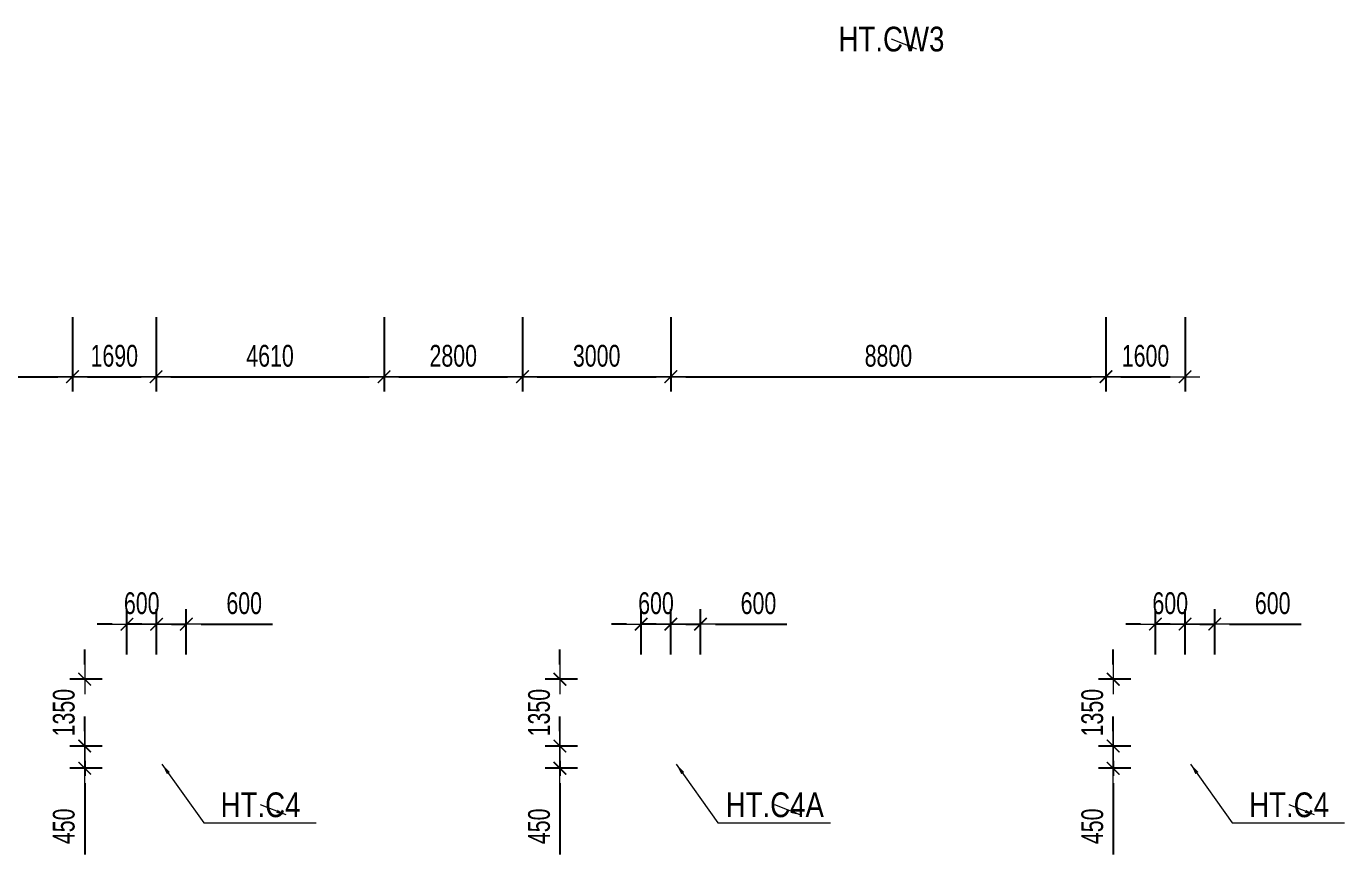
# Model space of a CAD drawing. Header units: millimetres. Extents: x -259680 to 286077, y -1281 to 94455.
# Drawn here: x 158517 to 185176, y 6705 to 23445 of the extents above; entities that cross this region are included whole.
import ezdxf
from ezdxf.enums import TextEntityAlignment as Align

# ---------------------------------------------------------------- set-up
doc = ezdxf.new("R2010")
doc.units = ezdxf.units.MM
doc.layers.get('0').update_dxf_attribs({"lineweight": 20})
doc.layers.get('Defpoints').update_dxf_attribs({"color": 151, "lineweight": 9})
for name, color, linetype, lineweight in [('$1$NDC_S_ANNO', 7, 'Continuous', 20), ('$1$NDC_S_BEAM NAME', 7, 'Continuous', 9), ('$1$NDC_S_DIM', 1, 'Continuous', 15), ('$1$NDC_S_VN TEXT', 7, 'Continuous', 20), ('NDC_S_DIM', 1, 'Continuous', 15)]:
    doc.layers.add(name, color=color, linetype=linetype, lineweight=lineweight)
doc.styles.add('$1$NDC_DIM', font='', dxfattribs={"width": 0.75})
doc.styles.add('$2$ARIAL', font='arial.ttf', dxfattribs={"width": 0.8})
doc.styles.add('NDC_DIM', font='', dxfattribs={"width": 0.75})
doc.styles.get('$1$NDC_DIM').set_extended_font_data('Dotum')
doc.styles.get('NDC_DIM').set_extended_font_data('Dotum')
doc.dimstyles.new('$0$NDC_dim_150', dxfattribs={"dimscale": 150, "dimtxt": 2.2, "dimasz": 1.5, "dimexe": 1.5, "dimexo": 2.5, "dimgap": 1, "dimtad": 1, "dimdec": 0, "dimzin": 0, "dimdsep": 46, "dimtxsty": '$1$NDC_DIM', "dimblk": '$1$DIMMARK', "dimcen": 0.09, "dimdle": 1.2, "dimclrd": 1, "dimclre": 1, "dimclrt": 3, "dimadec": 0, "dimazin": 0, "dimtfac": 1, "dimtdec": 0, "dimtix": 1, "dimtofl": 0, "dimtmove": 0, "dimatfit": 3, "dimfxl": 6, "dimfxlon": 1, "dimtolj": 1, "dimtzin": 0, "dimarcsym": 0})
doc.dimstyles.new('$1$NDC_dim_iso', dxfattribs={"dimtxt": 2.2, "dimasz": 1, "dimexe": 1.5, "dimexo": 2.5, "dimgap": 1, "dimtad": 1, "dimdec": 0, "dimzin": 0, "dimdsep": 46, "dimtxsty": '$1$NDC_DIM', "dimblk": '$1$DIMMARK', "dimcen": 0.09, "dimdle": 1.2, "dimclrd": 1, "dimclre": 1, "dimclrt": 3, "dimadec": 0, "dimazin": 0, "dimtfac": 1, "dimtdec": 0, "dimtix": 1, "dimtofl": 0, "dimtmove": 0, "dimatfit": 3, "dimfxl": 6, "dimfxlon": 1, "dimtolj": 1, "dimtzin": 0, "dimarcsym": 0})
doc.dimstyles.new('NDC_dim_200', dxfattribs={"dimscale": 200, "dimtxt": 2.2, "dimasz": 1.5, "dimexe": 1.5, "dimexo": 2.5, "dimgap": 1, "dimtad": 1, "dimdec": 0, "dimzin": 0, "dimdsep": 46, "dimtxsty": 'NDC_DIM', "dimblk": 'DIMMARK', "dimcen": 0.09, "dimdle": 1.2, "dimclrd": 1, "dimclre": 1, "dimclrt": 3, "dimadec": 0, "dimazin": 0, "dimtfac": 1, "dimtdec": 0, "dimtix": 1, "dimtofl": 0, "dimtmove": 0, "dimatfit": 3, "dimfxl": 6, "dimfxlon": 1, "dimtolj": 1, "dimtzin": 0, "dimarcsym": 0})

# ---------------------------------------------------------------- blocks, each defined once
blk = doc.blocks.new('$1$DIMMARK')
at = {"layer": '$1$NDC_S_DIM', "color": 1}
blk.add_line((-1.5, 0), (1, 0), dxfattribs=at)
at = {"layer": '$1$NDC_S_DIM', "color": 2, "const_width": 0.1}
blk.add_lwpolyline([(-0.42, -0.42), (0.42, 0.42)], dxfattribs=at)
blk = doc.blocks.new('DIMMARK')
at = {"layer": 'NDC_S_DIM', "color": 1}
blk.add_line((-1.5, 0), (1, 0), dxfattribs=at)
at = {"layer": 'NDC_S_DIM', "color": 2, "const_width": 0.1}
blk.add_lwpolyline([(-0.424, -0.424), (0.424, 0.424)], dxfattribs=at)
blk = doc.blocks.new('*D949')
at = {"layer": 'Defpoints', "color": 0, "ltscale": 100, "transparency": 16777216}
for p in [(160550, 10250), (159696, 8900), (160550, 8900)]:
    blk.add_point(p, dxfattribs=at)
at = {"layer": 'NDC_S_DIM', "color": 1, "lineweight": -2, "ltscale": 100, "transparency": 16777216}
for p, q in [((159696, 10550), (159696, 10850)), ((160050, 10250), (159396, 10250)), ((160050, 8900), (159396, 8900)), ((159696, 8600), (159696, 8300))]:
    blk.add_line(p, q, dxfattribs=at)
at = {"layer": 'NDC_S_DIM', "color": 1, "lineweight": -2, "ltscale": 100, "transparency": 16777216, "xscale": 300, "yscale": 300, "zscale": 300}
for p, rotation in [((159696, 10250), 270), ((159696, 8900), 90)]:
    blk.add_blockref('DIMMARK', p, dxfattribs=dict(at, rotation=rotation))
at = {"layer": 'NDC_S_DIM', "color": 3, "ltscale": 100, "transparency": 16777216, "insert": (159275, 9575), "char_height": 440, "attachment_point": 5, "rotation": 90, "style": 'NDC_DIM'}
blk.add_mtext('\\A1;1350', dxfattribs=at)
blk = doc.blocks.new('*D950')
at = {"layer": 'Defpoints', "color": 0, "ltscale": 100, "transparency": 16777216}
for p in [(160550, 8900), (159696, 8450), (160550, 8450)]:
    blk.add_point(p, dxfattribs=at)
at = {"layer": 'NDC_S_DIM', "color": 1, "lineweight": -2, "ltscale": 100, "transparency": 16777216}
for p, q in [((159696, 9200), (159696, 9500)), ((160050, 8900), (159396, 8900)), ((160050, 8450), (159396, 8450)), ((159696, 8150), (159696, 6705))]:
    blk.add_line(p, q, dxfattribs=at)
at = {"layer": 'NDC_S_DIM', "color": 1, "lineweight": -2, "ltscale": 100, "transparency": 16777216, "xscale": 300, "yscale": 300, "zscale": 300}
for p, rotation in [((159696, 8900), 270), ((159696, 8450), 90)]:
    blk.add_blockref('DIMMARK', p, dxfattribs=dict(at, rotation=rotation))
at = {"layer": 'NDC_S_DIM', "color": 3, "ltscale": 100, "transparency": 16777216, "insert": (159275, 7277), "char_height": 440, "attachment_point": 5, "rotation": 90, "style": 'NDC_DIM'}
blk.add_mtext('\\A1;450', dxfattribs=at)
blk = doc.blocks.new('*D947')
at = {"layer": 'Defpoints', "color": 0, "ltscale": 100, "transparency": 16777216}
for p in [(161150, 11363), (160550, 10250), (161150, 10250)]:
    blk.add_point(p, dxfattribs=at)
at = {"layer": 'NDC_S_DIM', "color": 1, "lineweight": -2, "ltscale": 100, "transparency": 16777216}
for p, q in [((160550, 10750), (160550, 11663)), ((161150, 10750), (161150, 11663)), ((160250, 11363), (159950, 11363)), ((161450, 11363), (161750, 11363))]:
    blk.add_line(p, q, dxfattribs=at)
at = {"layer": 'NDC_S_DIM', "color": 1, "lineweight": -2, "ltscale": 100, "transparency": 16777216, "xscale": 300, "yscale": 300, "zscale": 300}
blk.add_blockref('DIMMARK', (160550, 11363), dxfattribs=at)
at = {"layer": 'NDC_S_DIM', "color": 1, "lineweight": -2, "ltscale": 100, "transparency": 16777216, "xscale": 300, "yscale": 300, "zscale": 300, "rotation": 180}
blk.add_blockref('DIMMARK', (161150, 11363), dxfattribs=at)
at = {"layer": 'NDC_S_DIM', "color": 3, "ltscale": 100, "transparency": 16777216, "insert": (160850, 11784), "char_height": 440, "attachment_point": 5, "style": 'NDC_DIM'}
blk.add_mtext('\\A1;600', dxfattribs=at)
blk = doc.blocks.new('*D948')
at = {"layer": 'Defpoints', "color": 0, "ltscale": 100, "transparency": 16777216}
for p in [(161750, 11363), (161150, 10250), (161750, 10250)]:
    blk.add_point(p, dxfattribs=at)
at = {"layer": 'NDC_S_DIM', "color": 1, "lineweight": -2, "ltscale": 100, "transparency": 16777216}
for p, q in [((161150, 10750), (161150, 11663)), ((161750, 10750), (161750, 11663)), ((160850, 11363), (160550, 11363)), ((162050, 11363), (163494, 11363))]:
    blk.add_line(p, q, dxfattribs=at)
at = {"layer": 'NDC_S_DIM', "color": 1, "lineweight": -2, "ltscale": 100, "transparency": 16777216, "xscale": 300, "yscale": 300, "zscale": 300}
blk.add_blockref('DIMMARK', (161150, 11363), dxfattribs=at)
at = {"layer": 'NDC_S_DIM', "color": 1, "lineweight": -2, "ltscale": 100, "transparency": 16777216, "xscale": 300, "yscale": 300, "zscale": 300, "rotation": 180}
blk.add_blockref('DIMMARK', (161750, 11363), dxfattribs=at)
at = {"layer": 'NDC_S_DIM', "color": 3, "ltscale": 100, "transparency": 16777216, "insert": (162922, 11784), "char_height": 440, "attachment_point": 5, "style": 'NDC_DIM'}
blk.add_mtext('\\A1;600', dxfattribs=at)
blk = doc.blocks.new('*D953')
at = {"layer": 'Defpoints', "color": 0, "ltscale": 100, "transparency": 16777216}
for p in [(170161, 10250), (169307, 8900), (170161, 8900)]:
    blk.add_point(p, dxfattribs=at)
at = {"layer": 'NDC_S_DIM', "color": 1, "lineweight": -2, "ltscale": 100, "transparency": 16777216}
for p, q in [((169307, 10550), (169307, 10850)), ((169661, 10250), (169007, 10250)), ((169661, 8900), (169007, 8900)), ((169307, 8600), (169307, 8300))]:
    blk.add_line(p, q, dxfattribs=at)
at = {"layer": 'NDC_S_DIM', "color": 1, "lineweight": -2, "ltscale": 100, "transparency": 16777216, "xscale": 300, "yscale": 300, "zscale": 300}
for p, rotation in [((169307, 10250), 270), ((169307, 8900), 90)]:
    blk.add_blockref('DIMMARK', p, dxfattribs=dict(at, rotation=rotation))
at = {"layer": 'NDC_S_DIM', "color": 3, "ltscale": 100, "transparency": 16777216, "insert": (168887, 9575), "char_height": 440, "attachment_point": 5, "rotation": 90, "style": 'NDC_DIM'}
blk.add_mtext('\\A1;1350', dxfattribs=at)
blk = doc.blocks.new('*D954')
at = {"layer": 'Defpoints', "color": 0, "ltscale": 100, "transparency": 16777216}
for p in [(170161, 8900), (169307, 8450), (170161, 8450)]:
    blk.add_point(p, dxfattribs=at)
at = {"layer": 'NDC_S_DIM', "color": 1, "lineweight": -2, "ltscale": 100, "transparency": 16777216}
for p, q in [((169307, 9200), (169307, 9500)), ((169661, 8900), (169007, 8900)), ((169661, 8450), (169007, 8450)), ((169307, 8150), (169307, 6705))]:
    blk.add_line(p, q, dxfattribs=at)
at = {"layer": 'NDC_S_DIM', "color": 1, "lineweight": -2, "ltscale": 100, "transparency": 16777216, "xscale": 300, "yscale": 300, "zscale": 300}
for p, rotation in [((169307, 8900), 270), ((169307, 8450), 90)]:
    blk.add_blockref('DIMMARK', p, dxfattribs=dict(at, rotation=rotation))
at = {"layer": 'NDC_S_DIM', "color": 3, "ltscale": 100, "transparency": 16777216, "insert": (168887, 7277), "char_height": 440, "attachment_point": 5, "rotation": 90, "style": 'NDC_DIM'}
blk.add_mtext('\\A1;450', dxfattribs=at)
blk = doc.blocks.new('*D951')
at = {"layer": 'Defpoints', "color": 0, "ltscale": 100, "transparency": 16777216}
for p in [(171550, 11363), (170950, 10250), (171550, 10250)]:
    blk.add_point(p, dxfattribs=at)
at = {"layer": 'NDC_S_DIM', "color": 1, "lineweight": -2, "ltscale": 100, "transparency": 16777216}
for p, q in [((170950, 10750), (170950, 11663)), ((171550, 10750), (171550, 11663)), ((170650, 11363), (170350, 11363)), ((171850, 11363), (172150, 11363))]:
    blk.add_line(p, q, dxfattribs=at)
at = {"layer": 'NDC_S_DIM', "color": 1, "lineweight": -2, "ltscale": 100, "transparency": 16777216, "xscale": 300, "yscale": 300, "zscale": 300}
blk.add_blockref('DIMMARK', (170950, 11363), dxfattribs=at)
at = {"layer": 'NDC_S_DIM', "color": 1, "lineweight": -2, "ltscale": 100, "transparency": 16777216, "xscale": 300, "yscale": 300, "zscale": 300, "rotation": 180}
blk.add_blockref('DIMMARK', (171550, 11363), dxfattribs=at)
at = {"layer": 'NDC_S_DIM', "color": 3, "ltscale": 100, "transparency": 16777216, "insert": (171250, 11784), "char_height": 440, "attachment_point": 5, "style": 'NDC_DIM'}
blk.add_mtext('\\A1;600', dxfattribs=at)
blk = doc.blocks.new('*D952')
at = {"layer": 'Defpoints', "color": 0, "ltscale": 100, "transparency": 16777216}
for p in [(172150, 11363), (171550, 10250), (172150, 10250)]:
    blk.add_point(p, dxfattribs=at)
at = {"layer": 'NDC_S_DIM', "color": 1, "lineweight": -2, "ltscale": 100, "transparency": 16777216}
for p, q in [((171550, 10750), (171550, 11663)), ((172150, 10750), (172150, 11663)), ((171250, 11363), (170950, 11363)), ((172450, 11363), (173894, 11363))]:
    blk.add_line(p, q, dxfattribs=at)
at = {"layer": 'NDC_S_DIM', "color": 1, "lineweight": -2, "ltscale": 100, "transparency": 16777216, "xscale": 300, "yscale": 300, "zscale": 300}
blk.add_blockref('DIMMARK', (171550, 11363), dxfattribs=at)
at = {"layer": 'NDC_S_DIM', "color": 1, "lineweight": -2, "ltscale": 100, "transparency": 16777216, "xscale": 300, "yscale": 300, "zscale": 300, "rotation": 180}
blk.add_blockref('DIMMARK', (172150, 11363), dxfattribs=at)
at = {"layer": 'NDC_S_DIM', "color": 3, "ltscale": 100, "transparency": 16777216, "insert": (173322, 11784), "char_height": 440, "attachment_point": 5, "style": 'NDC_DIM'}
blk.add_mtext('\\A1;600', dxfattribs=at)
blk = doc.blocks.new('*D957')
at = {"layer": 'Defpoints', "color": 0, "ltscale": 100, "transparency": 16777216}
for p in [(181350, 10250), (180496, 8900), (181350, 8900)]:
    blk.add_point(p, dxfattribs=at)
at = {"layer": 'NDC_S_DIM', "color": 1, "lineweight": -2, "ltscale": 100, "transparency": 16777216}
for p, q in [((180496, 10550), (180496, 10850)), ((180850, 10250), (180196, 10250)), ((180850, 8900), (180196, 8900)), ((180496, 8600), (180496, 8300))]:
    blk.add_line(p, q, dxfattribs=at)
at = {"layer": 'NDC_S_DIM', "color": 1, "lineweight": -2, "ltscale": 100, "transparency": 16777216, "xscale": 300, "yscale": 300, "zscale": 300}
for p, rotation in [((180496, 10250), 270), ((180496, 8900), 90)]:
    blk.add_blockref('DIMMARK', p, dxfattribs=dict(at, rotation=rotation))
at = {"layer": 'NDC_S_DIM', "color": 3, "ltscale": 100, "transparency": 16777216, "insert": (180075, 9575), "char_height": 440, "attachment_point": 5, "rotation": 90, "style": 'NDC_DIM'}
blk.add_mtext('\\A1;1350', dxfattribs=at)
blk = doc.blocks.new('*D958')
at = {"layer": 'Defpoints', "color": 0, "ltscale": 100, "transparency": 16777216}
for p in [(181350, 8900), (180496, 8450), (181350, 8450)]:
    blk.add_point(p, dxfattribs=at)
at = {"layer": 'NDC_S_DIM', "color": 1, "lineweight": -2, "ltscale": 100, "transparency": 16777216}
for p, q in [((180496, 9200), (180496, 9500)), ((180850, 8900), (180196, 8900)), ((180850, 8450), (180196, 8450)), ((180496, 8150), (180496, 6705))]:
    blk.add_line(p, q, dxfattribs=at)
at = {"layer": 'NDC_S_DIM', "color": 1, "lineweight": -2, "ltscale": 100, "transparency": 16777216, "xscale": 300, "yscale": 300, "zscale": 300}
for p, rotation in [((180496, 8900), 270), ((180496, 8450), 90)]:
    blk.add_blockref('DIMMARK', p, dxfattribs=dict(at, rotation=rotation))
at = {"layer": 'NDC_S_DIM', "color": 3, "ltscale": 100, "transparency": 16777216, "insert": (180075, 7277), "char_height": 440, "attachment_point": 5, "rotation": 90, "style": 'NDC_DIM'}
blk.add_mtext('\\A1;450', dxfattribs=at)
blk = doc.blocks.new('*D955')
at = {"layer": 'Defpoints', "color": 0, "ltscale": 100, "transparency": 16777216}
for p in [(181950, 11363), (181350, 10250), (181950, 10250)]:
    blk.add_point(p, dxfattribs=at)
at = {"layer": 'NDC_S_DIM', "color": 1, "lineweight": -2, "ltscale": 100, "transparency": 16777216}
for p, q in [((181350, 10750), (181350, 11663)), ((181950, 10750), (181950, 11663)), ((181050, 11363), (180750, 11363)), ((182250, 11363), (182550, 11363))]:
    blk.add_line(p, q, dxfattribs=at)
at = {"layer": 'NDC_S_DIM', "color": 1, "lineweight": -2, "ltscale": 100, "transparency": 16777216, "xscale": 300, "yscale": 300, "zscale": 300}
blk.add_blockref('DIMMARK', (181350, 11363), dxfattribs=at)
at = {"layer": 'NDC_S_DIM', "color": 1, "lineweight": -2, "ltscale": 100, "transparency": 16777216, "xscale": 300, "yscale": 300, "zscale": 300, "rotation": 180}
blk.add_blockref('DIMMARK', (181950, 11363), dxfattribs=at)
at = {"layer": 'NDC_S_DIM', "color": 3, "ltscale": 100, "transparency": 16777216, "insert": (181650, 11784), "char_height": 440, "attachment_point": 5, "style": 'NDC_DIM'}
blk.add_mtext('\\A1;600', dxfattribs=at)
blk = doc.blocks.new('*D956')
at = {"layer": 'Defpoints', "color": 0, "ltscale": 100, "transparency": 16777216}
for p in [(182550, 11363), (181950, 10250), (182550, 10250)]:
    blk.add_point(p, dxfattribs=at)
at = {"layer": 'NDC_S_DIM', "color": 1, "lineweight": -2, "ltscale": 100, "transparency": 16777216}
for p, q in [((181950, 10750), (181950, 11663)), ((182550, 10750), (182550, 11663)), ((181650, 11363), (181350, 11363)), ((182850, 11363), (184294, 11363))]:
    blk.add_line(p, q, dxfattribs=at)
at = {"layer": 'NDC_S_DIM', "color": 1, "lineweight": -2, "ltscale": 100, "transparency": 16777216, "xscale": 300, "yscale": 300, "zscale": 300}
blk.add_blockref('DIMMARK', (181950, 11363), dxfattribs=at)
at = {"layer": 'NDC_S_DIM', "color": 1, "lineweight": -2, "ltscale": 100, "transparency": 16777216, "xscale": 300, "yscale": 300, "zscale": 300, "rotation": 180}
blk.add_blockref('DIMMARK', (182550, 11363), dxfattribs=at)
at = {"layer": 'NDC_S_DIM', "color": 3, "ltscale": 100, "transparency": 16777216, "insert": (183722, 11784), "char_height": 440, "attachment_point": 5, "style": 'NDC_DIM'}
blk.add_mtext('\\A1;600', dxfattribs=at)
blk = doc.blocks.new('*D1002')
at = {"layer": 'Defpoints', "color": 0, "ltscale": 100, "transparency": 16777216}
for p in [(156250, 19100), (159450, 19090), (159450, 16365)]:
    blk.add_point(p, dxfattribs=at)
at = {"layer": 'NDC_S_DIM', "color": 1, "lineweight": -2, "ltscale": 100, "transparency": 16777216}
for p, q in [((156250, 17565), (156250, 16065)), ((159450, 17565), (159450, 16065)), ((156550, 16365), (159150, 16365))]:
    blk.add_line(p, q, dxfattribs=at)
at = {"layer": 'NDC_S_DIM', "color": 1, "lineweight": -2, "ltscale": 100, "transparency": 16777216, "xscale": 300, "yscale": 300, "zscale": 300, "rotation": 180}
blk.add_blockref('DIMMARK', (156250, 16365), dxfattribs=at)
at = {"layer": 'NDC_S_DIM', "color": 1, "lineweight": -2, "ltscale": 100, "transparency": 16777216, "xscale": 300, "yscale": 300, "zscale": 300}
blk.add_blockref('DIMMARK', (159450, 16365), dxfattribs=at)
at = {"layer": 'NDC_S_DIM', "color": 3, "ltscale": 100, "transparency": 16777216, "insert": (157850, 16785), "char_height": 440, "attachment_point": 5, "style": 'NDC_DIM'}
blk.add_mtext('\\A1;3200', dxfattribs=at)
blk = doc.blocks.new('*D1003')
at = {"layer": 'Defpoints', "color": 0, "ltscale": 100, "transparency": 16777216}
for p in [(159450, 19090), (161140, 19090), (161140, 16365)]:
    blk.add_point(p, dxfattribs=at)
at = {"layer": 'NDC_S_DIM', "color": 1, "lineweight": -2, "ltscale": 100, "transparency": 16777216}
for p, q in [((159450, 17565), (159450, 16065)), ((161140, 17565), (161140, 16065)), ((159750, 16365), (160840, 16365))]:
    blk.add_line(p, q, dxfattribs=at)
at = {"layer": 'NDC_S_DIM', "color": 1, "lineweight": -2, "ltscale": 100, "transparency": 16777216, "xscale": 300, "yscale": 300, "zscale": 300, "rotation": 180}
blk.add_blockref('DIMMARK', (159450, 16365), dxfattribs=at)
at = {"layer": 'NDC_S_DIM', "color": 1, "lineweight": -2, "ltscale": 100, "transparency": 16777216, "xscale": 300, "yscale": 300, "zscale": 300}
blk.add_blockref('DIMMARK', (161140, 16365), dxfattribs=at)
at = {"layer": 'NDC_S_DIM', "color": 3, "ltscale": 100, "transparency": 16777216, "insert": (160295, 16785), "char_height": 440, "attachment_point": 5, "style": 'NDC_DIM'}
blk.add_mtext('\\A1;1690', dxfattribs=at)
blk = doc.blocks.new('*D1004')
at = {"layer": 'Defpoints', "color": 0, "ltscale": 100, "transparency": 16777216}
for p in [(161140, 19090), (165750, 19090), (165750, 16365)]:
    blk.add_point(p, dxfattribs=at)
at = {"layer": 'NDC_S_DIM', "color": 1, "lineweight": -2, "ltscale": 100, "transparency": 16777216}
for p, q in [((161140, 17565), (161140, 16065)), ((165750, 17565), (165750, 16065)), ((161440, 16365), (165450, 16365))]:
    blk.add_line(p, q, dxfattribs=at)
at = {"layer": 'NDC_S_DIM', "color": 1, "lineweight": -2, "ltscale": 100, "transparency": 16777216, "xscale": 300, "yscale": 300, "zscale": 300, "rotation": 180}
blk.add_blockref('DIMMARK', (161140, 16365), dxfattribs=at)
at = {"layer": 'NDC_S_DIM', "color": 1, "lineweight": -2, "ltscale": 100, "transparency": 16777216, "xscale": 300, "yscale": 300, "zscale": 300}
blk.add_blockref('DIMMARK', (165750, 16365), dxfattribs=at)
at = {"layer": 'NDC_S_DIM', "color": 3, "ltscale": 100, "transparency": 16777216, "insert": (163445, 16785), "char_height": 440, "attachment_point": 5, "style": 'NDC_DIM'}
blk.add_mtext('\\A1;4610', dxfattribs=at)
blk = doc.blocks.new('*D1005')
at = {"layer": 'Defpoints', "color": 0, "ltscale": 100, "transparency": 16777216}
for p in [(165750, 19090), (168550, 19090), (168550, 16365)]:
    blk.add_point(p, dxfattribs=at)
at = {"layer": 'NDC_S_DIM', "color": 1, "lineweight": -2, "ltscale": 100, "transparency": 16777216}
for p, q in [((165750, 17565), (165750, 16065)), ((168550, 17565), (168550, 16065)), ((166050, 16365), (168250, 16365))]:
    blk.add_line(p, q, dxfattribs=at)
at = {"layer": 'NDC_S_DIM', "color": 1, "lineweight": -2, "ltscale": 100, "transparency": 16777216, "xscale": 300, "yscale": 300, "zscale": 300, "rotation": 180}
blk.add_blockref('DIMMARK', (165750, 16365), dxfattribs=at)
at = {"layer": 'NDC_S_DIM', "color": 1, "lineweight": -2, "ltscale": 100, "transparency": 16777216, "xscale": 300, "yscale": 300, "zscale": 300}
blk.add_blockref('DIMMARK', (168550, 16365), dxfattribs=at)
at = {"layer": 'NDC_S_DIM', "color": 3, "ltscale": 100, "transparency": 16777216, "insert": (167150, 16785), "char_height": 440, "attachment_point": 5, "style": 'NDC_DIM'}
blk.add_mtext('\\A1;2800', dxfattribs=at)
blk = doc.blocks.new('*D1006')
at = {"layer": 'Defpoints', "color": 0, "ltscale": 100, "transparency": 16777216}
for p in [(168550, 19090), (171550, 19090), (171550, 16365)]:
    blk.add_point(p, dxfattribs=at)
at = {"layer": 'NDC_S_DIM', "color": 1, "lineweight": -2, "ltscale": 100, "transparency": 16777216}
for p, q in [((168550, 17565), (168550, 16065)), ((171550, 17565), (171550, 16065)), ((168850, 16365), (171250, 16365))]:
    blk.add_line(p, q, dxfattribs=at)
at = {"layer": 'NDC_S_DIM', "color": 1, "lineweight": -2, "ltscale": 100, "transparency": 16777216, "xscale": 300, "yscale": 300, "zscale": 300, "rotation": 180}
blk.add_blockref('DIMMARK', (168550, 16365), dxfattribs=at)
at = {"layer": 'NDC_S_DIM', "color": 1, "lineweight": -2, "ltscale": 100, "transparency": 16777216, "xscale": 300, "yscale": 300, "zscale": 300}
blk.add_blockref('DIMMARK', (171550, 16365), dxfattribs=at)
at = {"layer": 'NDC_S_DIM', "color": 3, "ltscale": 100, "transparency": 16777216, "insert": (170050, 16785), "char_height": 440, "attachment_point": 5, "style": 'NDC_DIM'}
blk.add_mtext('\\A1;3000', dxfattribs=at)
blk = doc.blocks.new('*D1007')
at = {"layer": 'Defpoints', "color": 0, "ltscale": 100, "transparency": 16777216}
for p in [(171550, 19090), (180350, 19090), (180350, 16365)]:
    blk.add_point(p, dxfattribs=at)
at = {"layer": 'NDC_S_DIM', "color": 1, "lineweight": -2, "ltscale": 100, "transparency": 16777216}
for p, q in [((171550, 17565), (171550, 16065)), ((180350, 17565), (180350, 16065)), ((171850, 16365), (180050, 16365))]:
    blk.add_line(p, q, dxfattribs=at)
at = {"layer": 'NDC_S_DIM', "color": 1, "lineweight": -2, "ltscale": 100, "transparency": 16777216, "xscale": 300, "yscale": 300, "zscale": 300, "rotation": 180}
blk.add_blockref('DIMMARK', (171550, 16365), dxfattribs=at)
at = {"layer": 'NDC_S_DIM', "color": 1, "lineweight": -2, "ltscale": 100, "transparency": 16777216, "xscale": 300, "yscale": 300, "zscale": 300}
blk.add_blockref('DIMMARK', (180350, 16365), dxfattribs=at)
at = {"layer": 'NDC_S_DIM', "color": 3, "ltscale": 100, "transparency": 16777216, "insert": (175950, 16785), "char_height": 440, "attachment_point": 5, "style": 'NDC_DIM'}
blk.add_mtext('\\A1;8800', dxfattribs=at)
blk = doc.blocks.new('*D1008')
at = {"layer": 'Defpoints', "color": 0, "ltscale": 100, "transparency": 16777216}
for p in [(180350, 19090), (181950, 19090), (181950, 16365)]:
    blk.add_point(p, dxfattribs=at)
at = {"layer": 'NDC_S_DIM', "color": 1, "lineweight": -2, "ltscale": 100, "transparency": 16777216}
for p, q in [((180350, 17565), (180350, 16065)), ((181950, 17565), (181950, 16065)), ((180650, 16365), (181650, 16365))]:
    blk.add_line(p, q, dxfattribs=at)
at = {"layer": 'NDC_S_DIM', "color": 1, "lineweight": -2, "ltscale": 100, "transparency": 16777216, "xscale": 300, "yscale": 300, "zscale": 300, "rotation": 180}
blk.add_blockref('DIMMARK', (180350, 16365), dxfattribs=at)
at = {"layer": 'NDC_S_DIM', "color": 1, "lineweight": -2, "ltscale": 100, "transparency": 16777216, "xscale": 300, "yscale": 300, "zscale": 300}
blk.add_blockref('DIMMARK', (181950, 16365), dxfattribs=at)
at = {"layer": 'NDC_S_DIM', "color": 3, "ltscale": 100, "transparency": 16777216, "insert": (181150, 16785), "char_height": 440, "attachment_point": 5, "style": 'NDC_DIM'}
blk.add_mtext('\\A1;1600', dxfattribs=at)
blk = doc.blocks.new('*U220')
at = {"layer": '$1$NDC_S_ANNO', "ltscale": 0.8, "style": '$2$ARIAL', "width": 0.8}
blk.add_attdef('TEN', text='', height=2.5, dxfattribs=at).set_placement((-2.58, 1.03), align=Align.MIDDLE_CENTER)
at = {"layer": '$1$NDC_S_ANNO', "ltscale": 0.8, "style": '$2$ARIAL', "width": 0.8, "flags": 1}
blk.add_attdef('CHU_THICH', text='', height=2.5, dxfattribs=at).set_placement((0, 0), align=Align.MIDDLE_CENTER)
at = {"layer": 'Defpoints'}
blk.add_leader([(0, 0), (-2.58, 1.03)], dimstyle='$1$NDC_dim_iso', override={"dimgap": 0.625, "dimtad": 0}, dxfattribs=at)
blk = doc.blocks.new('$0$co t check')
at = {"layer": '$1$NDC_S_BEAM NAME', "xscale": 200, "yscale": 200, "zscale": 200}
blk.add_blockref('*U220', (174487, 22983), dxfattribs=at).add_auto_attribs({'TEN': 'HT.CW3'})
at = {"layer": '$1$NDC_S_VN TEXT', "xscale": 200, "yscale": 200, "zscale": 200}
for p, values in [((161728, 7506), {'TEN': 'HT.C4'}), ((172128, 7506), {'TEN': 'HT.C4A'}), ((182528, 7506), {'TEN': 'HT.C4'})]:
    blk.add_blockref('*U220', p, dxfattribs=at).add_auto_attribs(values)
for points in [[(159219, 8536), (160062, 7347), (162336, 7347)], [(169619, 8536), (170462, 7347), (172736, 7347)], [(180019, 8536), (180862, 7347), (183136, 7347)]]:
    blk.add_leader(points, dimstyle='$0$NDC_dim_150', override={"dimgap": 1, "dimtad": 0})

msp = doc.modelspace()

# ---------------------------------------------------------------- block references
at = {"layer": '$1$NDC_S_DIM'}
msp.add_blockref('$0$co t check', (2040.6, 0), dxfattribs=at)

# ---------------------------------------------------------------- dimensions: what is measured, and where the dimension line sits
at = {"layer": 'NDC_S_DIM', "ltscale": 100}
for base, p1, p2, picture, middle in [((159450, 16364.7), (156250, 19100), (159450, 19090), '*D1002', (157850, 16785)), ((161140, 16364.7), (159450, 19090), (161140, 19090), '*D1003', (160295, 16785)), ((165750, 16364.7), (161140, 19090), (165750, 19090), '*D1004', (163445, 16785)), ((168550, 16364.7), (165750, 19090), (168550, 19090), '*D1005', (167150, 16785)), ((171550, 16364.7), (168550, 19090), (171550, 19090), '*D1006', (170050, 16785)), ((180350, 16364.7), (171550, 19090), (180350, 19090), '*D1007', (175950, 16785)), ((181950, 16364.7), (180350, 19090), (181950, 19090), '*D1008', (181150, 16785))]:
    dim = msp.add_linear_dim(base=base, p1=p1, p2=p2, dimstyle='NDC_dim_200', override={"dimtmove": 1}, dxfattribs=at)
    dim.commit()
    dim.dimension.update_dxf_attribs({"geometry": picture, "text_midpoint": middle})
for base, p1, p2, picture, middle in [((161150, 11363.3), (160550, 10250), (161150, 10250), '*D947', (160850, 11783.6)), ((171550, 11363.3), (170950, 10250), (171550, 10250), '*D951', (171250, 11783.6)), ((181950, 11363.3), (181350, 10250), (181950, 10250), '*D955', (181650, 11783.6))]:
    dim = msp.add_linear_dim(base=base, p1=p1, p2=p2, dimstyle='NDC_dim_200', dxfattribs=at)
    dim.commit()
    dim.dimension.update_dxf_attribs({"geometry": picture, "text_midpoint": middle})
for base, p1, p2, picture, middle in [((161750, 11363.3), (161150, 10250), (161750, 10250), '*D948', (162922.1, 11363.3)), ((172150, 11363.3), (171550, 10250), (172150, 10250), '*D952', (173322.1, 11363.3)), ((182550, 11363.3), (181950, 10250), (182550, 10250), '*D956', (183722.1, 11363.3))]:
    dim = msp.add_linear_dim(base=base, p1=p1, p2=p2, dimstyle='NDC_dim_200', dxfattribs=at)
    dim.commit()
    dim.dimension.update_dxf_attribs({"geometry": picture, "text_midpoint": middle, "dimtype": 160})
for base, p1, p2, picture, middle in [((159695.6, 8900), (160550, 10250), (160550, 8900), '*D949', (159275.3, 9575)), ((169306.8, 8900), (170161.2, 10250), (170161.2, 8900), '*D953', (168886.5, 9575)), ((180495.6, 8900), (181350, 10250), (181350, 8900), '*D957', (180075.3, 9575))]:
    dim = msp.add_linear_dim(base=base, p1=p1, p2=p2, angle=90, dimstyle='NDC_dim_200', dxfattribs=at)
    dim.commit()
    dim.dimension.update_dxf_attribs({"geometry": picture, "text_midpoint": middle})
for base, p1, p2, picture, middle in [((159695.6, 8450), (160550, 8900), (160550, 8450), '*D950', (159695.6, 7277.5)), ((169306.8, 8450), (170161.2, 8900), (170161.2, 8450), '*D954', (169306.8, 7277.5)), ((180495.6, 8450), (181350, 8900), (181350, 8450), '*D958', (180495.6, 7277.5))]:
    dim = msp.add_linear_dim(base=base, p1=p1, p2=p2, angle=90, dimstyle='NDC_dim_200', dxfattribs=at)
    dim.commit()
    dim.dimension.update_dxf_attribs({"geometry": picture, "text_midpoint": middle, "dimtype": 160})

doc.saveas('drawing.dxf')
